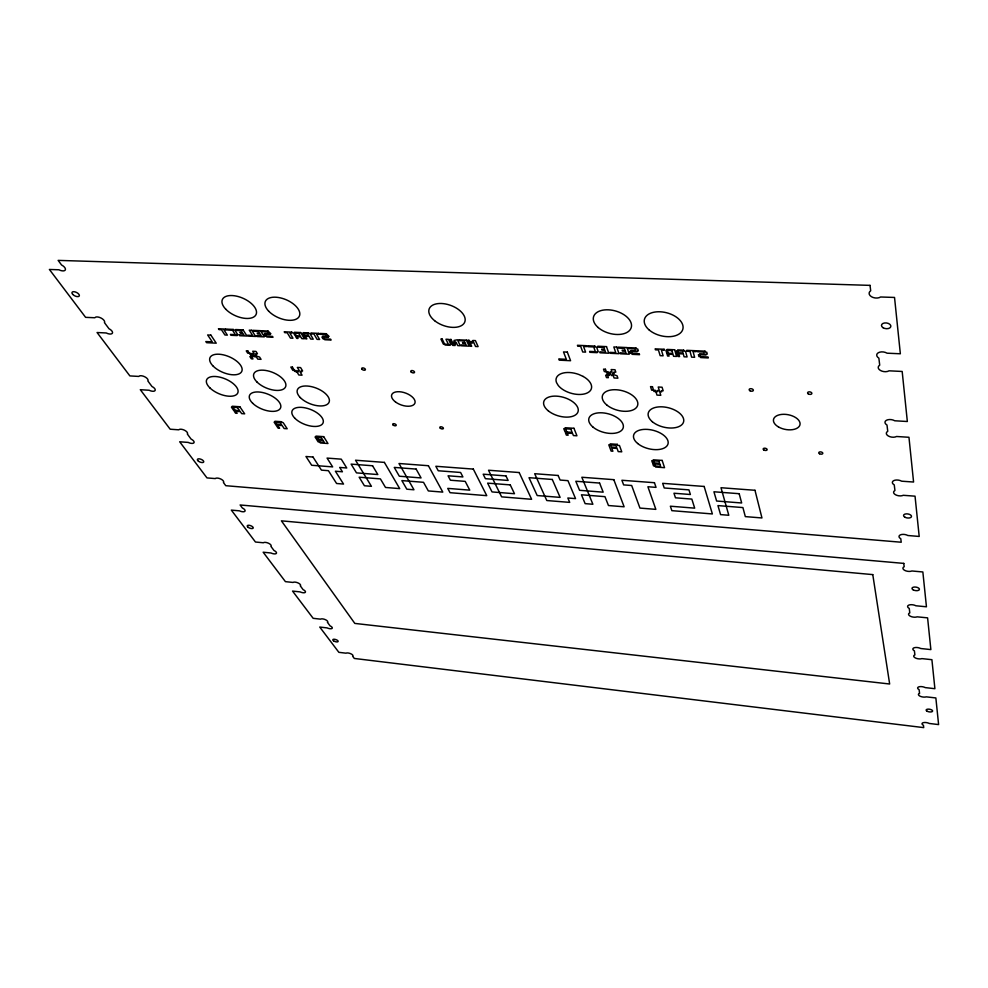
<?xml version="1.0" encoding="UTF-8"?>
<svg xmlns="http://www.w3.org/2000/svg" width="988" height="988" viewBox="0 0 988 988"><rect width="100%" height="100%" fill="white"/><g stroke="black" fill="none" stroke-linecap="round" stroke-linejoin="round"><path stroke-width="1.48" d="M870.033 285.371L58.144 260.387L61.552 264.982A5.693 2.742 26.8 0 1 65.294 269.983A5.693 2.742 26.8 0 1 58.922 269.773L49.4 269.465L85.598 317.346L94.848 317.753A5.397 2.544 25.4 0 1 101.023 318.025A5.397 2.544 25.4 0 1 104.456 322.644L108.989 328.732A5.348 2.507 25.1 0 1 112.36 333.252A5.348 2.507 25.1 0 1 106.235 332.968L97.071 332.524L129.873 375.909L138.789 376.428A5.088 2.334 23.9 0 1 144.742 376.786A5.088 2.334 23.9 0 1 147.854 380.96L151.967 386.493A5.039 2.297 23.6 0 1 155.03 390.606A5.039 2.297 23.6 0 1 149.126 390.248L140.308 389.704L170.171 429.212L178.754 429.817A4.817 2.149 22.5 0 1 184.497 430.225A4.817 2.149 22.5 0 1 187.337 434.041L191.092 439.092A4.779 2.112 22.3 0 1 193.895 442.834A4.779 2.112 22.3 0 1 188.189 442.414L179.68 441.784L206.986 477.908L215.285 478.587A4.582 1.976 21.4 0 1 220.83 479.044A4.582 1.976 21.4 0 1 223.424 482.539L225.783 485.701L901.217 542.227L900.797 538.744A5.372 2.668 8.6 0 1 900.34 534.891A5.372 2.668 8.6 0 1 907.861 535.508L919.198 536.447L915.036 496.174L903.267 495.297A5.595 2.915 8.4 0 1 895.449 494.716A5.595 2.915 8.4 0 1 894.943 490.53L894.251 484.898A5.644 2.964 8.3 0 1 893.745 480.625A5.644 2.964 8.3 0 1 901.661 481.193L913.579 482.033L908.96 437.276L896.561 436.498A5.891 3.248 8.1 0 1 888.311 435.992A5.891 3.248 8.1 0 1 887.755 431.324L886.989 425.038A5.94 3.31 8.1 0 1 886.421 420.283A5.94 3.31 8.1 0 1 894.758 420.777L907.342 421.506L902.18 371.463L889.064 370.821A6.224 3.643 7.8 0 1 880.345 370.401A6.224 3.643 7.8 0 1 879.715 365.177L878.863 358.138A6.286 3.73 7.8 0 1 878.233 352.79A6.286 3.73 7.8 0 1 887.051 353.185L900.352 353.778L894.535 297.45L880.629 296.993A6.595 4.125 7.5 0 1 871.404 296.684A6.595 4.125 7.5 0 1 870.687 290.781L870.033 285.371M225.807 329.09L218.447 328.757L219.027 329.634L221.473 329.745L224.906 334.994L227.351 335.117L223.918 329.856L226.376 329.967L225.807 329.09M233.193 329.436L227.03 329.152L227.598 330.029L232.526 330.251L235.354 334.648L230.451 334.413L231.007 335.29L237.145 335.574L236.577 334.71L237.812 334.759L234.983 330.375L233.193 329.436M243.073 329.881L235.65 329.547L236.218 330.424L241.158 330.659L242.282 332.413L239.812 332.301L240.38 333.178L242.838 333.302L243.962 335.056L239.034 334.821L239.602 335.698L246.988 336.044L243.073 329.881M251.755 330.288L249.272 330.177L252.607 335.463L247.655 335.228L248.21 336.105L255.633 336.451L251.755 330.288M260.474 330.684L252.99 330.338L253.546 331.227L258.535 331.462L259.634 333.228L257.152 333.117L257.695 333.993L260.19 334.105L261.289 335.871L256.324 335.636L256.868 336.513L264.315 336.871L260.474 330.684M267.983 331.029L261.721 330.745L262.277 331.635L267.279 331.857L268.366 333.635L264.623 333.462L266.809 336.982L273.034 337.279L272.503 336.402L265.019 336.044L263.92 334.29L270.169 334.574L269.613 333.697L270.873 333.746L267.983 331.029M291.781 332.129L284.186 331.783L284.729 332.672L287.249 332.783L290.447 338.106L292.967 338.229L289.78 332.907L292.312 333.018L291.781 332.129M300.673 332.536L294.313 332.252L298.018 338.464L296.758 338.402L295.696 336.636L300.76 336.871L301.809 338.649L304.341 338.773L300.673 332.536M308.318 332.894L303.217 332.66L304.798 335.34L308.614 335.512L307.564 333.722L302.464 333.487L305.613 338.822L306.885 338.884L305.317 336.229L309.133 336.402L310.689 339.069L313.233 339.193L310.121 333.845L308.318 332.894M318.556 333.364L310.874 333.005L311.393 333.907L313.949 334.018L317.062 339.366L319.606 339.489L316.518 334.142L319.075 334.253L318.556 333.364M326.275 333.722L319.84 333.425L320.359 334.315L325.497 334.562L326.522 336.352L322.668 336.167L324.719 339.736L331.128 340.045L330.622 339.156L322.928 338.785L321.903 337.007L328.312 337.303L327.806 336.414L329.09 336.463L326.275 333.722M442.167 339.057L440.895 338.995L443.353 344.12L448.416 344.355L445.971 339.23L448.515 339.341L450.948 344.479L449.676 344.417L450.083 345.269L445.02 345.034L442.167 339.057M451.059 339.464L449.787 339.403L452.615 345.392L455.147 345.516L453.541 342.095L456.086 342.219L457.691 345.627L460.235 345.751L457.444 339.761L454.011 340.44L455.616 343.861L453.072 343.75L451.059 339.464M466.398 340.168L458.716 339.81L459.111 340.675L464.237 340.909L465.027 342.626L462.47 342.515L462.866 343.367L465.422 343.491L466.2 345.195L461.1 344.96L461.495 345.812L469.152 346.171L466.398 340.168M468.967 340.292L467.682 340.23L470.424 346.232L471.708 346.294L469.757 342.009L473.598 342.194L475.549 346.479L478.106 346.603L475.401 340.588L472.82 340.465L473.215 341.329L471.931 341.268L472.709 342.984L471.424 342.935L468.967 340.292M586.106 345.676L577.424 345.281L577.77 346.22L580.66 346.356L582.722 351.987L585.6 352.123L583.55 346.492L586.452 346.627L586.106 345.676M594.825 346.084L587.564 345.751L587.897 346.689L593.702 346.961L595.381 351.666L589.589 351.395L589.922 352.321L597.16 352.667L596.826 351.728L598.271 351.802L596.616 347.097L595.159 347.023L594.825 346.084M606.496 346.615L597.74 346.22L598.073 347.159L603.903 347.43L604.557 349.32L601.643 349.184L601.976 350.123L604.891 350.258L605.545 352.148L599.728 351.876L600.049 352.802L608.769 353.222L606.496 346.615M616.759 347.097L613.82 346.961L615.746 352.63L609.905 352.358L610.226 353.284L618.982 353.704L616.759 347.097M627.071 347.566L618.229 347.159L618.55 348.109L624.441 348.381L625.058 350.283L622.119 350.147L622.44 351.086L625.379 351.222L625.997 353.111L620.131 352.839L620.452 353.778L629.245 354.198L627.071 347.566M635.951 347.974L628.553 347.64L628.862 348.591L634.778 348.863L635.383 350.765L630.949 350.555L632.184 354.334L639.557 354.68L639.248 353.741L630.406 353.321L629.788 351.432L637.174 351.777L636.865 350.826L638.347 350.901L637.729 348.999L636.247 348.925L635.951 347.974M664.109 349.27L655.13 348.863L655.415 349.814L658.416 349.95L660.145 355.655L663.121 355.804L661.404 350.085L664.393 350.234L664.109 349.27M674.643 349.764L667.122 349.406L669.086 356.088L667.592 356.013L667.024 354.112L673.026 354.396L673.581 356.298L676.57 356.446L674.643 349.764M683.708 350.172L677.657 349.9L678.484 352.778L683.004 352.988L682.461 351.061L676.422 350.789L678.077 356.507L679.571 356.582L678.756 353.729L683.276 353.939L684.079 356.791L687.092 356.94L685.487 351.209L683.968 351.135L683.708 350.172M695.836 350.74L686.734 350.32L686.993 351.271L690.032 351.419L691.612 357.15L694.638 357.298L693.057 351.555L696.095 351.691L695.836 350.74M704.987 351.16L697.355 350.802L697.614 351.765L703.715 352.049L704.222 353.976L699.665 353.766L700.69 357.582L708.285 357.94L708.025 356.989L698.911 356.557L698.405 354.643L706 355.001L705.753 354.05L707.272 354.112L706.766 352.185L705.234 352.123L704.987 351.16M298.66 333.314L293.584 333.079L295.165 335.747L300.241 335.982L298.66 333.314M671.902 350.579L665.9 350.295L666.752 353.161L672.742 353.445L671.902 350.579M210.876 335.117L207.653 334.969L212.259 341.86L205.837 341.552L206.616 342.688L216.224 343.169L210.876 335.117M567.322 352.111L563.506 351.926L566.334 359.311L558.776 358.94L559.257 360.163L570.582 360.719L567.322 352.111M247.877 350.999L246.259 350.913L247.716 353.185L250.952 353.346L253.126 356.742L249.89 356.569L251.335 358.817L252.953 358.903L250.779 355.532L254.015 355.692L254.743 356.829L256.361 356.903L257.794 359.163L261.03 359.323L259.597 357.076L255.633 355.779L254.916 354.655L256.534 354.741L255.818 353.605L257.436 353.692L255.991 351.419L252.743 351.246L254.188 353.519L252.57 353.432L253.299 354.569L250.063 354.396L247.877 350.999M605.422 369.253L603.507 369.154L604.36 371.574L608.176 371.772L609.448 375.391L605.644 375.193L606.496 377.589L608.386 377.688L607.126 374.094L610.93 374.291L611.35 375.489L613.252 375.588L614.091 377.996L617.895 378.194L617.068 375.786L612.832 374.39L612.412 373.18L614.326 373.279L613.906 372.068L615.82 372.167L614.981 369.734L611.152 369.549L611.992 371.97L610.09 371.871L610.51 373.081L606.694 372.884L605.422 369.253M292.423 367.141L290.793 367.054L292.856 370.401L296.104 370.574L298.821 375.008L302.069 375.193L300.043 371.871L301.686 371.957L301.007 370.846L302.637 370.932L300.599 367.585L297.326 367.413L299.376 370.759L297.734 370.673L298.413 371.772L295.165 371.599L292.423 367.141M652.438 386.703L650.512 386.604L651.648 390.161L655.489 390.371L656.983 395.101L660.799 395.311L659.7 391.767L661.614 391.878L661.256 390.692L663.17 390.803L662.071 387.222L658.218 387.012L659.329 390.581L657.403 390.482L657.773 391.668L653.945 391.458L652.438 386.703M239.837 406.735L232.242 406.241L237.108 413.33L235.601 413.231L234.218 411.218L240.269 411.613L241.64 413.626L244.666 413.836L239.837 406.735M573.954 428.286L565.087 427.718L568.137 435.214L566.383 435.103L565.506 432.966L572.558 433.436L573.423 435.56L576.943 435.794L573.954 428.286M237.491 407.562L231.427 407.167L233.514 410.205L239.578 410.6L237.491 407.562M570.842 429.138L563.765 428.669L565.074 431.892L572.126 432.361L570.842 429.138M281.098 421.678L274.985 421.259L276.961 424.26L281.531 424.568L280.222 422.58L274.121 422.16L278.06 428.125L279.579 428.236L277.616 425.26L282.185 425.569L284.136 428.545L287.187 428.755L283.284 422.778L281.098 421.678M617.302 444.341L610.164 443.859L611.337 447.033L616.673 447.391L615.894 445.279L608.781 444.798L611.127 451.108L612.906 451.232L611.733 448.083L617.068 448.441L618.216 451.602L621.773 451.837L619.464 445.514L617.685 445.403L617.302 444.341M323.669 436.647L315.975 436.103L320.297 442.97L327.954 443.513L323.669 436.647M662.158 460.42L653.192 459.791L655.637 467.04L664.554 467.682L662.158 460.42M321.211 437.412L315.061 436.98L316.296 438.944L322.434 439.388L321.211 437.412M658.922 461.211L651.759 460.704L652.463 462.779L659.614 463.286L658.922 461.211M323.051 440.364L316.913 439.932L318.148 441.883L324.286 442.315L323.051 440.364M659.959 464.323L652.809 463.817L653.513 465.879L660.639 466.398L659.959 464.323M312.986 457.024L305.971 456.505L311.689 465.274L332.647 466.892L327.077 458.086L341.255 459.161L346.739 467.979L339.687 467.435L342.416 471.782L335.401 471.227L343.528 484.058L336.599 483.503L328.411 470.683L321.446 470.14L312.986 457.024M384.394 462.396L355.544 460.235L371.426 486.318L364.411 485.75L359.163 477.204L380.405 478.884L385.518 487.467L399.695 488.615L384.394 462.396M428.409 465.719L398.967 463.496L413.972 489.776L406.821 489.196L401.857 480.588L423.519 482.305L428.335 490.937L442.797 492.11L428.409 465.719M473.326 469.09L435.832 466.274L438.252 470.77L460.593 472.474L462.915 476.945L448.058 475.796L450.405 480.217L465.212 481.378L469.769 490.147L447.737 488.381L450.059 492.691L486.763 495.667L473.326 469.09M519.182 472.536L488.517 470.239L501.62 496.865L531.63 499.298L519.182 472.536M558.134 475.475L534.681 473.709L546.784 500.533L569.718 502.386L567.828 498.001L575.547 498.619L567.939 480.65L560.11 480.057L558.134 475.475M613.807 479.662L581.833 477.253L592.886 504.263L585.131 503.633L581.45 494.79L604.952 496.655L608.46 505.523L624.132 506.795L613.807 479.662M654.439 482.712L621.897 480.267L623.626 484.898L631.678 485.503L639.94 508.079L655.847 509.363L647.906 486.751L656.044 487.368L654.439 482.712M704.16 486.454L662.664 483.33L664.232 487.986L688.945 489.875L690.402 494.506L673.964 493.234L675.471 497.804L691.835 499.088L694.688 508.153L670.358 506.202L671.852 510.66L712.373 513.945L704.16 486.454M754.98 490.283L720.993 487.726L728.798 515.267L720.573 514.612L717.943 505.597L742.902 507.573L745.323 516.613L761.958 517.959L754.98 490.283M372.575 465.768L351.123 464.125L356.495 472.882L377.811 474.549L372.575 465.768M416.133 469.078L394.249 467.41L399.337 476.228L421.073 477.933L416.133 469.078M505.967 475.932L483.169 474.191L485.404 478.686L508.128 480.44L505.967 475.932M552.292 479.464L529.012 477.686L537.188 495.544L560.122 497.384L552.292 479.464M599.58 483.058L575.806 481.255L579.586 490.32L603.174 492.16L599.58 483.058M739.185 493.704L713.929 491.777L716.621 501.027L741.667 502.978L739.185 493.704M510.265 484.898L487.627 483.132L492.012 491.925L514.489 493.728L510.265 484.898M903.785 563.395L240.121 504.979L242.381 508.005A4.446 1.877 20.8 0 1 244.839 511.315A4.446 1.877 20.8 0 1 239.429 510.833L231.34 510.117L255.46 542.017L263.339 542.77A4.285 1.766 20.1 0 1 268.613 543.289A4.285 1.766 20.1 0 1 270.922 546.376L273.96 550.464A4.248 1.741 19.9 0 1 276.232 553.515A4.248 1.741 19.9 0 1 270.996 552.996L263.166 552.218L285.421 581.648L293.053 582.451A4.1 1.63 19.3 0 1 298.166 582.994A4.1 1.63 19.3 0 1 300.29 585.847L303.094 589.626A4.075 1.618 19.2 0 1 305.193 592.442A4.075 1.618 19.2 0 1 300.13 591.898L292.547 591.083L313.147 618.315L320.544 619.155A3.94 1.519 18.6 0 1 325.484 619.711A3.94 1.519 18.6 0 1 327.448 622.354L330.054 625.861A3.915 1.494 18.5 0 1 332.005 628.467A3.915 1.494 18.5 0 1 327.09 627.899L319.754 627.059L338.859 652.327L346.035 653.192A3.791 1.408 18 0 1 350.826 653.772A3.791 1.408 18 0 1 352.654 656.23L354.309 658.453L923.718 727.613L923.447 725.291A4.421 1.766 9.6 0 1 923.138 722.722A4.421 1.766 9.6 0 1 929.3 723.463L938.6 724.587L935.858 697.948L926.262 696.849A4.57 1.902 9.4 0 1 919.902 696.12A4.57 1.902 9.4 0 1 919.569 693.366L919.112 689.661A4.594 1.927 9.4 0 1 918.778 686.87A4.594 1.927 9.4 0 1 925.213 687.599L934.895 688.698L931.906 659.688L921.903 658.613A4.767 2.075 9.2 0 1 915.259 657.897A4.767 2.075 9.2 0 1 914.9 654.896L914.406 650.857A4.804 2.112 9.2 0 1 914.048 647.807A4.804 2.112 9.2 0 1 920.754 648.523L930.869 649.585L927.596 617.858L917.136 616.833A4.977 2.272 9 0 1 910.183 616.142A4.977 2.272 9 0 1 909.787 612.856L909.256 608.435A5.014 2.309 8.9 0 1 908.861 605.088A5.014 2.309 8.9 0 1 915.876 605.768L926.448 606.793L922.854 571.966L911.899 570.978A5.212 2.507 8.7 0 1 904.625 570.323A5.212 2.507 8.7 0 1 904.193 566.717L903.785 563.395M872.775 574.608L281.407 520.837L354.816 623.416L889.657 684.005L872.775 574.608M583.142 376.44L578.845 374.477A18.315 10.139 16.2 0 0 561.468 373.538A18.315 10.139 16.2 0 0 556.54 382.64L558.245 385.493A18.315 10.139 16.2 0 0 586.131 393.434A18.315 10.139 16.2 0 0 583.142 376.44M72.704 294.375A4.051 1.927 26.1 0 0 79.102 296.19A4.051 1.927 26.1 0 0 75.15 291.905A4.051 1.927 26.1 0 0 72.704 294.375M225.795 309.244A18.439 9.522 23.9 0 0 255.386 315.617A18.439 9.522 23.9 0 0 236.527 296.141A18.439 9.522 23.9 0 0 225.795 309.244M913.233 589.873A3.742 1.754 8.7 0 0 919.346 589.651A3.742 1.754 8.7 0 0 914.567 587.02A3.742 1.754 8.7 0 0 913.233 589.873M927.189 711.249A3.285 1.334 9.4 0 0 932.561 711.274A3.285 1.334 9.4 0 0 928.399 709.125A3.285 1.334 9.4 0 0 927.189 711.249M248.186 527.333A3.186 1.321 20.5 0 0 253.175 528.123A3.186 1.321 20.5 0 0 249.347 525.32A3.186 1.321 20.5 0 0 248.186 527.333M333.574 640.829A2.803 1.062 18.3 0 0 338.069 641.595A2.803 1.062 18.3 0 0 334.796 639.31A2.803 1.062 18.3 0 0 333.574 640.829M268.538 311.01A18.525 9.769 23.2 0 0 298.512 317.457A18.525 9.769 23.2 0 0 280.061 297.796A18.525 9.769 23.2 0 0 268.538 311.01M256.966 381.998A17.154 8.423 22.2 0 0 284.742 388.099A17.154 8.423 22.2 0 0 267.452 370.784A17.154 8.423 22.2 0 0 256.966 381.998M434.609 320.68A18.97 10.707 19.9 0 0 464.731 322.113A18.97 10.707 19.9 0 0 441.624 303.501A18.97 10.707 19.9 0 0 434.609 320.68M210.024 388.025A16.882 8.04 22.8 0 0 237.132 393.965A16.882 8.04 22.8 0 0 219.534 377.083A16.882 8.04 22.8 0 0 210.024 388.025M598.172 327.534A19.587 11.584 15.7 0 0 630.579 329.078A19.587 11.584 15.7 0 0 608.509 309.824A19.587 11.584 15.7 0 0 598.172 327.534M213.334 366.301A17.315 8.435 23.1 0 0 241.121 372.402A17.315 8.435 23.1 0 0 223.214 354.816A17.315 8.435 23.1 0 0 213.334 366.301M648.807 329.659A19.822 11.844 14.2 0 0 681.942 331.227A19.822 11.844 14.2 0 0 660.231 311.788A19.822 11.844 14.2 0 0 648.807 329.659M548.389 410.922A17.846 9.621 16.3 0 0 577.572 412.786A17.846 9.621 16.3 0 0 556.837 396.163A17.846 9.621 16.3 0 0 548.389 410.922M637.655 443.489A17.747 9.485 14.1 0 0 667.221 445.588A17.747 9.485 14.1 0 0 647.622 429.41A17.747 9.485 14.1 0 0 637.655 443.489M593.171 427.236A17.784 9.559 15.2 0 0 622.551 429.249A17.784 9.559 15.2 0 0 602.408 412.836A17.784 9.559 15.2 0 0 593.171 427.236M606.706 404.919A18.253 10.065 15 0 0 636.951 406.846A18.253 10.065 15 0 0 616.45 389.766A18.253 10.065 15 0 0 606.706 404.919M652.29 421.678A18.216 9.979 13.8 0 0 682.72 423.704A18.216 9.979 13.8 0 0 662.787 406.871A18.216 9.979 13.8 0 0 652.29 421.678M904.885 517.193A4.014 2.038 8.4 0 0 911.43 516.786A4.014 2.038 8.4 0 0 906.28 513.859A4.014 2.038 8.4 0 0 904.885 517.193M198.452 461.223A3.421 1.494 21.9 0 0 203.713 461.989A3.421 1.494 21.9 0 0 199.502 458.864A3.421 1.494 21.9 0 0 198.452 461.223M883.099 327.732A4.718 2.865 7.5 0 0 890.781 326.744A4.718 2.865 7.5 0 0 884.668 322.953A4.718 2.865 7.5 0 0 883.099 327.732M411.206 372.044A1.976 1.05 19.9 0 0 414.441 372.55A1.976 1.05 19.9 0 0 412.379 370.574A1.976 1.05 19.9 0 0 411.206 372.044M362.016 369.277A1.964 1.013 20.8 0 0 365.239 369.969A1.964 1.013 20.8 0 0 363.362 367.956A1.964 1.013 20.8 0 0 362.016 369.277M393.298 425.173A1.865 0.926 19.6 0 0 396.213 425.371A1.865 0.926 19.6 0 0 393.866 423.679A1.865 0.926 19.6 0 0 393.298 425.173M395.509 401.968A12.35 6.348 19.7 0 0 414.898 403.215A12.35 6.348 19.7 0 0 399.498 391.73A12.35 6.348 19.7 0 0 395.509 401.968M763.946 450.046A2.025 1.087 11.3 0 0 767.133 449.75A2.025 1.087 11.3 0 0 764.391 448.206A2.025 1.087 11.3 0 0 763.946 450.046M778.47 426.94A13.486 7.484 10.7 0 0 799.934 424.902A13.486 7.484 10.7 0 0 781.854 414.392A13.486 7.484 10.7 0 0 778.47 426.94M300.303 397.584A17.006 8.41 21.3 0 0 328.078 403.697A17.006 8.41 21.3 0 0 311.393 386.629A17.006 8.41 21.3 0 0 300.303 397.584M252.619 403.215A16.747 8.04 21.9 0 0 279.728 409.205A16.747 8.04 21.9 0 0 262.771 392.569A16.747 8.04 21.9 0 0 252.619 403.215M294.967 418.356A16.611 8.015 21.1 0 0 322.076 424.358A16.611 8.015 21.1 0 0 305.7 407.97A16.611 8.015 21.1 0 0 294.967 418.356M750.003 390.766A2.124 1.21 11.6 0 0 753.35 390.384A2.124 1.21 11.6 0 0 750.448 388.704A2.124 1.21 11.6 0 0 750.003 390.766M808.122 393.755A2.161 1.235 10 0 0 811.765 393.755A2.161 1.235 10 0 0 809.308 391.841A2.161 1.235 10 0 0 808.122 393.755M819.497 453.739A2.062 1.112 10 0 0 822.794 453.455A2.062 1.112 10 0 0 820.052 451.887A2.062 1.112 10 0 0 819.497 453.739M440.401 428.31A1.877 0.951 18.7 0 0 443.377 428.508A1.877 0.951 18.7 0 0 441.056 426.791A1.877 0.951 18.7 0 0 440.401 428.31"/></g></svg>
